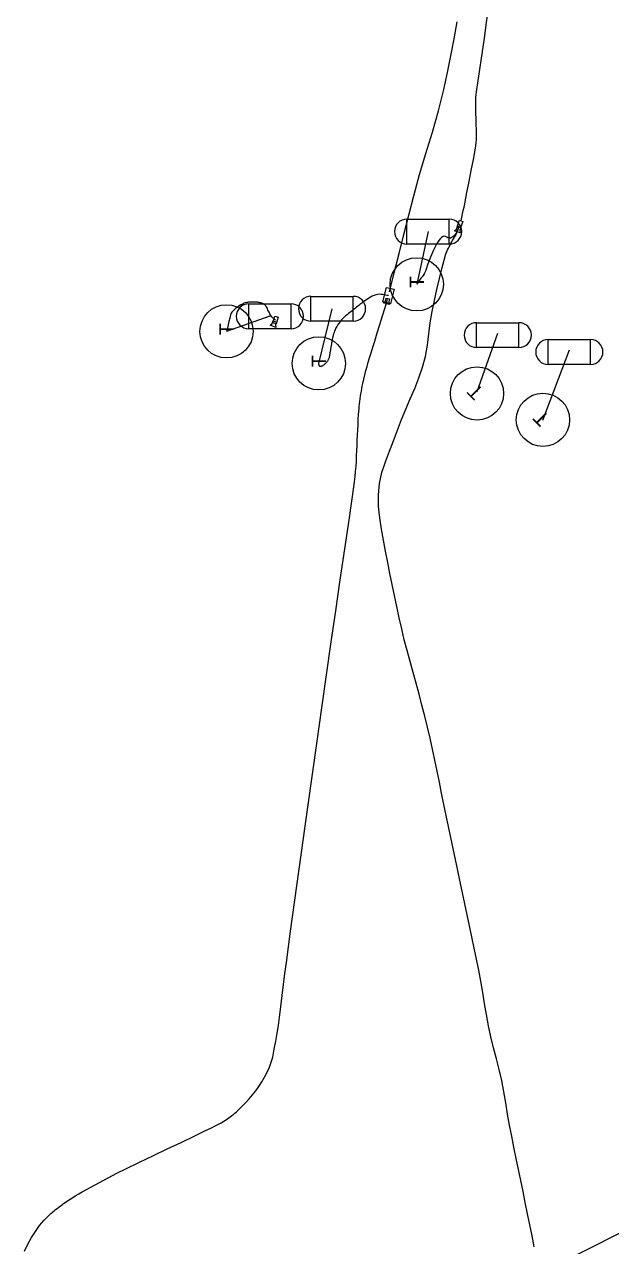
# Model space of a CAD drawing. Extents: x 396920 to 398709, y 7494597 to 7498244.
# Drawn here: x 397602 to 397913, y 7495233 to 7495882 of the extents above; entities that cross this region are included whole.
import ezdxf

# ---------------------------------------------------------------- set-up
doc = ezdxf.new("R2010")
doc.units = 0
for name, color, linetype in [('Default', 7, 'Continuous'), ('NV13- FORA DE ESCOPO', 7, 'Continuous'), ('Track bruto', 7, 'Continuous'), ('Track suavizado', 7, 'Continuous')]:
    doc.layers.add(name, color=color, linetype=linetype)

msp = doc.modelspace()

# ---------------------------------------------------------------- linework, layer by layer
at = {"layer": 'Default'}
msp.add_spline([(397934, 7494616), (397934, 7494627), (397940, 7494632), (397939, 7494718), (397933, 7494817), (397936, 7494863), (397973, 7494879), (397976, 7494858), (397989, 7494862), (397983, 7494883), (398178, 7494930), (398239, 7494949), (398303, 7494959), (398255, 7494968), (398259, 7494975), (398299, 7494949), (398274, 7494947), (398259, 7494961), (398252, 7494967), (398255, 7494981), (398239, 7495003), (398170, 7495029), (397989, 7495103), (397983, 7495107), (397980, 7495105), (397970, 7495108), (397961, 7495112), (397934, 7495124), (397933, 7495096), (397952, 7494884), (397980, 7494893), (397975, 7495025), (397966, 7495113), (397999, 7495095), (398006, 7494887), (398042, 7494896), (398031, 7495092), (398056, 7495066), (398065, 7494972), (398068, 7494906), (398102, 7494913), (398096, 7494986), (398089, 7495057), (398129, 7495041), (398124, 7494917), (398164, 7494927), (398154, 7494978), (398154, 7495033), (398187, 7495015), (398185, 7494925), (398221, 7494940), (398220, 7494966), (398210, 7494984), (398213, 7495017), (398148, 7495038), (398152, 7495091), (398112, 7495072), (398032, 7495085), (397918, 7495131), (397919, 7495160), (397972, 7495557), (397985, 7495657), (397985, 7495660), (397990, 7495690), (398002, 7495701), (397991, 7495701), (398016, 7495854), (398077, 7496251), (398121, 7496533), (398183, 7496942), (398208, 7497085), (398209, 7497117)], degree=3, dxfattribs=at)
at = {"layer": 'NV13- FORA DE ESCOPO'}
for p, q in [((397804.78, 7495765.4), (397804.78, 7495778.6)), ((397827.27, 7495765.41), (397827.27, 7495778.59)), ((397827.27, 7495765.41), (397804.78, 7495765.4)), ((397753.78, 7495724.4), (397753.78, 7495737.6)), ((397776.27, 7495724.41), (397776.27, 7495737.59)), ((397720.78, 7495720.4), (397720.78, 7495733.6)), ((397743.27, 7495720.41), (397743.27, 7495733.59)), ((397776.27, 7495724.41), (397753.78, 7495724.4)), ((397841.78, 7495710.4), (397841.78, 7495723.6)), ((397864.27, 7495710.41), (397864.27, 7495723.59)), ((397743.27, 7495720.41), (397720.78, 7495720.4)), ((397864.27, 7495710.41), (397841.78, 7495710.4)), ((397879.78, 7495701.4), (397879.78, 7495714.6)), ((397902.27, 7495701.41), (397902.27, 7495714.59)), ((397902.27, 7495701.41), (397879.78, 7495701.4))]:
    msp.add_line(p, q, dxfattribs=at)
for points in [[(397795.48, 7495739.93), (397798.06, 7495750.13), (397800.64, 7495760.33), (397803.22, 7495770.53), (397805.8, 7495780.73), (397808.38, 7495790.93), (397811.49, 7495802.27), (397814.87, 7495813.54), (397818.32, 7495824.8), (397821.58, 7495836.09), (397824.45, 7495847.5), (397826.36, 7495856.46), (397828.11, 7495865.45), (397829.81, 7495874.45), (397831.51, 7495883.46)], [(397833.62, 7495777.72), (397833.99, 7495779.54), (397834.36, 7495781.36), (397834.73, 7495783.19), (397835.1, 7495785.01), (397835.47, 7495786.83), (397836.65, 7495792.71), (397837.81, 7495798.58), (397838.95, 7495804.47), (397840.07, 7495810.37), (397841.16, 7495816.28), (397841.4, 7495817.77), (397841.57, 7495819.26), (397841.68, 7495820.75), (397841.73, 7495822.25), (397841.72, 7495823.75), (397841.69, 7495825.25), (397841.66, 7495826.76), (397841.62, 7495828.26), (397841.58, 7495829.77), (397841.54, 7495831.27), (397841.5, 7495832.78), (397841.45, 7495834.28), (397841.4, 7495835.79), (397841.36, 7495837.3), (397841.32, 7495838.8), (397841.31, 7495840.3), (397841.35, 7495841.8), (397841.44, 7495843.29), (397841.58, 7495844.78), (397841.76, 7495846.28), (397842.59, 7495852.23), (397843.47, 7495858.17), (397844.38, 7495864.1), (397845.27, 7495870.02), (397846.13, 7495875.96), (397846.93, 7495881.9), (397847.68, 7495887.85)], [(397872.38, 7495232.6), (397871.21, 7495238.49), (397870.03, 7495244.37), (397868.83, 7495250.25), (397867.63, 7495256.13), (397866.43, 7495262.01), (397865.23, 7495267.88), (397864.02, 7495273.76), (397862.81, 7495279.64), (397861.61, 7495285.51), (397860.4, 7495291.39), (397859.27, 7495297.28), (397858.23, 7495303.19), (397857.23, 7495309.11), (397856.22, 7495315.03), (397855.12, 7495320.92), (397853.83, 7495326.78), (397852.36, 7495332.6), (397850.83, 7495338.41), (397849.36, 7495344.23), (397848.06, 7495350.08), (397846.98, 7495355.98), (397846.02, 7495361.91), (397845.09, 7495367.84), (397844.1, 7495373.76), (397842.97, 7495379.65), (397841.73, 7495385.52), (397840.49, 7495391.39), (397839.24, 7495397.26), (397838, 7495403.13), (397836.77, 7495409), (397835.55, 7495414.87), (397834.32, 7495420.75), (397833.1, 7495426.62), (397831.88, 7495432.5), (397830.65, 7495438.37), (397829.41, 7495444.24), (397828.17, 7495450.11), (397826.91, 7495455.98), (397825.66, 7495461.84), (397824.41, 7495467.71), (397823.19, 7495473.59), (397822, 7495479.47), (397820.81, 7495485.35), (397819.61, 7495491.23), (397818.39, 7495497.1), (397817.09, 7495502.96), (397815.7, 7495508.8), (397814.26, 7495514.62), (397812.78, 7495520.44), (397811.29, 7495526.25), (397809.74, 7495532.05), (397808.11, 7495537.82), (397806.46, 7495543.59), (397804.86, 7495549.37), (397803.37, 7495555.19), (397802.01, 7495561.03), (397800.72, 7495566.89), (397799.47, 7495572.76), (397798.24, 7495578.63), (397797.01, 7495584.5), (397795.79, 7495590.38), (397794.61, 7495596.27), (397793.48, 7495602.16), (397792.37, 7495608.06), (397791.29, 7495613.95), (397790.34, 7495619.93), (397789.72, 7495625.99), (397789.61, 7495632.08), (397790.16, 7495638.09), (397791.53, 7495643.95), (397793.44, 7495649.67), (397795.47, 7495655.32), (397797.59, 7495660.92), (397799.75, 7495666.51), (397801.93, 7495672.09), (397804.19, 7495677.65), (397806.55, 7495683.17), (397808.9, 7495688.69), (397811.13, 7495694.26), (397813.13, 7495699.92), (397814.65, 7495705.72), (397815.66, 7495711.64), (397816.41, 7495717.61), (397817.17, 7495723.58), (397818.18, 7495729.5), (397819.4, 7495735.37), (397820.66, 7495741.23), (397821.99, 7495747.07), (397823.43, 7495752.9), (397825.02, 7495758.71), (397825.3, 7495759.62), (397825.61, 7495760.52), (397825.96, 7495761.41), (397826.34, 7495762.27), (397826.77, 7495763.12), (397827.23, 7495763.97), (397827.69, 7495764.81), (397828.15, 7495765.65), (397828.61, 7495766.49), (397829.06, 7495767.34), (397829.54, 7495768.17), (397830.02, 7495769), (397830.5, 7495769.83), (397830.94, 7495770.68), (397831.33, 7495771.56), (397831.54, 7495772.1), (397831.75, 7495772.64), (397831.96, 7495773.18), (397832.17, 7495773.72), (397832.39, 7495774.27)], [(397804.78, 7495778.6), (397816.02, 7495778.59), (397827.27, 7495778.59)], [(397832.33, 7495775.11), (397832.23, 7495774.75), (397832.13, 7495774.39), (397832.03, 7495774.04), (397831.93, 7495773.68), (397831.83, 7495773.32), (397831.43, 7495772.22), (397830.87, 7495771.2), (397830.16, 7495770.26), (397829.28, 7495769.4), (397828.24, 7495768.65), (397828.02, 7495768.55), (397827.81, 7495768.5), (397827.59, 7495768.49), (397827.37, 7495768.5), (397827.15, 7495768.51), (397826.52, 7495768.67), (397825.89, 7495769.01), (397825.26, 7495769.35), (397824.64, 7495769.56), (397824.04, 7495769.46), (397823.13, 7495768.86), (397822.36, 7495768.09), (397821.7, 7495767.21), (397821.1, 7495766.28), (397820.52, 7495765.34), (397818.86, 7495762.17), (397817.26, 7495758.42), (397815.9, 7495754.82), (397814.96, 7495752.1), (397814.59, 7495751.02), (397813.94, 7495749.61), (397813.34, 7495748.65), (397812.8, 7495747.98), (397812.3, 7495747.42), (397811.84, 7495746.81), (397811.47, 7495746.25), (397811.1, 7495745.69), (397810.74, 7495745.12), (397810.37, 7495744.56), (397810, 7495744)], [(397816, 7495772), (397810, 7495744)], [(397601.7, 7495230.34), (397603.51, 7495234.07), (397605.41, 7495237.51), (397607.48, 7495240.8), (397609.74, 7495243.93), (397612.23, 7495246.87), (397614.97, 7495249.61), (397615.78, 7495250.34), (397616.6, 7495251.04), (397617.43, 7495251.73), (397618.26, 7495252.4), (397619.11, 7495253.06), (397619.96, 7495253.71), (397620.8, 7495254.36), (397621.65, 7495255), (397622.5, 7495255.62), (397623.37, 7495256.23), (397625.12, 7495257.42), (397626.9, 7495258.57), (397628.69, 7495259.69), (397630.51, 7495260.77), (397632.34, 7495261.82), (397636.93, 7495264.36), (397641.53, 7495266.87), (397646.15, 7495269.33), (397650.8, 7495271.73), (397655.49, 7495274.06), (397662.82, 7495277.6), (397670.16, 7495281.12), (397677.5, 7495284.62), (397684.85, 7495288.13), (397692.19, 7495291.65), (397694.99, 7495293), (397697.79, 7495294.37), (397700.59, 7495295.74), (397703.38, 7495297.14), (397706.17, 7495298.54), (397709.02, 7495300.23), (397711.68, 7495302.21), (397714.2, 7495304.4), (397716.62, 7495306.74), (397719.01, 7495309.15), (397720.97, 7495311.22), (397722.82, 7495313.34), (397724.56, 7495315.54), (397726.21, 7495317.84), (397727.75, 7495320.25), (397729.24, 7495322.79), (397730.6, 7495325.36), (397731.79, 7495328), (397732.78, 7495330.7), (397733.52, 7495333.48), (397734.37, 7495337.68), (397735.17, 7495341.87), (397735.89, 7495346.07), (397736.54, 7495350.29), (397737.11, 7495354.51), (397737.84, 7495360.37), (397738.54, 7495366.22), (397739.25, 7495372.08), (397739.97, 7495377.93), (397740.75, 7495383.78), (397743.03, 7495400.27), (397745.3, 7495416.76), (397747.59, 7495433.26), (397749.88, 7495449.75), (397752.19, 7495466.24), (397754.66, 7495483.8), (397757.14, 7495501.36), (397759.61, 7495518.91), (397762.09, 7495536.47), (397764.58, 7495554.03), (397766.95, 7495570.51), (397769.37, 7495586.98), (397771.82, 7495603.45), (397774.24, 7495619.93), (397776.62, 7495636.41), (397776.98, 7495639.14), (397777.28, 7495641.88), (397777.54, 7495644.62), (397777.75, 7495647.37), (397777.92, 7495650.12), (397778.06, 7495652.88), (397778.17, 7495655.63), (397778.28, 7495658.39), (397778.38, 7495661.15), (397778.51, 7495663.91), (397778.66, 7495666.66), (397778.81, 7495669.41), (397778.97, 7495672.17), (397779.15, 7495674.92), (397779.34, 7495677.67), (397779.46, 7495679.04), (397779.6, 7495680.41), (397779.77, 7495681.77), (397779.95, 7495683.13), (397780.15, 7495684.5), (397780.35, 7495685.86), (397780.58, 7495687.22), (397780.82, 7495688.58), (397781.08, 7495689.93), (397781.37, 7495691.28), (397781.89, 7495693.56), (397782.43, 7495695.85), (397783, 7495698.12), (397783.61, 7495700.38), (397784.26, 7495702.63), (397784.95, 7495704.87), (397785.63, 7495707.11), (397786.31, 7495709.35), (397787, 7495711.59), (397787.69, 7495713.83), (397789.06, 7495718.28), (397790.42, 7495722.73), (397791.79, 7495727.18), (397793.16, 7495731.63), (397794.53, 7495736.08)], [(397735, 7495725), (397734.68, 7495725.25), (397734.35, 7495725.5), (397734.03, 7495725.76), (397733.71, 7495726.01), (397733.38, 7495726.26), (397733.26, 7495726.37), (397733.15, 7495726.5), (397733.06, 7495726.64), (397732.96, 7495726.79), (397732.87, 7495726.93), (397732.6, 7495727.37), (397732.33, 7495727.8), (397732.06, 7495728.25), (397731.81, 7495728.69), (397731.55, 7495729.13), (397731.26, 7495729.7), (397731.01, 7495730.29), (397730.77, 7495730.89), (397730.51, 7495731.47), (397730.2, 7495732.04), (397730.07, 7495732.22), (397729.93, 7495732.38), (397729.78, 7495732.54), (397729.62, 7495732.69), (397729.46, 7495732.84), (397729.25, 7495733.03), (397729.04, 7495733.22), (397728.82, 7495733.4), (397728.59, 7495733.56), (397728.34, 7495733.71), (397728.03, 7495733.86), (397727.72, 7495733.98), (397727.41, 7495734.08), (397727.08, 7495734.16), (397726.76, 7495734.23), (397726.32, 7495734.3), (397725.88, 7495734.37), (397725.44, 7495734.43), (397725, 7495734.48), (397724.56, 7495734.52), (397724.1, 7495734.54), (397723.65, 7495734.56), (397723.19, 7495734.58), (397722.74, 7495734.58), (397722.29, 7495734.58), (397721.75, 7495734.56), (397721.21, 7495734.52), (397720.67, 7495734.46), (397720.13, 7495734.37), (397719.6, 7495734.27), (397718.96, 7495734.11), (397718.34, 7495733.9), (397717.74, 7495733.64), (397717.14, 7495733.35), (397716.55, 7495733.03), (397715.66, 7495732.48), (397714.82, 7495731.9), (397714.01, 7495731.27), (397713.24, 7495730.59), (397712.5, 7495729.84), (397712.15, 7495729.48), (397711.83, 7495729.11), (397711.54, 7495728.72), (397711.31, 7495728.3), (397711.16, 7495727.86), (397710.72, 7495726.08), (397710.29, 7495724.31), (397709.86, 7495722.54), (397709.43, 7495720.77), (397709, 7495719)], [(397753.78, 7495737.6), (397765.02, 7495737.59), (397776.27, 7495737.59)], [(397795, 7495738), (397794.23, 7495738.13), (397793.45, 7495738.26), (397792.68, 7495738.39), (397791.9, 7495738.52), (397791.13, 7495738.64), (397790.17, 7495738.72), (397789.21, 7495738.64), (397788.26, 7495738.43), (397787.32, 7495738.09), (397786.39, 7495737.65), (397785.49, 7495737.15), (397784.64, 7495736.63), (397783.83, 7495736.1), (397783.03, 7495735.55), (397782.24, 7495734.98), (397781.76, 7495734.64), (397781.27, 7495734.3), (397780.79, 7495733.95), (397780.31, 7495733.6), (397779.84, 7495733.24), (397779.25, 7495732.78), (397778.65, 7495732.31), (397778.05, 7495731.84), (397777.46, 7495731.37), (397776.86, 7495730.9), (397776.25, 7495730.42), (397775.64, 7495729.94), (397775.03, 7495729.46), (397774.42, 7495728.99), (397773.81, 7495728.51), (397773.01, 7495727.86), (397772.24, 7495727.19), (397771.49, 7495726.49), (397770.75, 7495725.77), (397770.02, 7495725.04), (397769.44, 7495724.41), (397768.9, 7495723.75), (397768.41, 7495723.05), (397767.94, 7495722.34), (397767.52, 7495721.59), (397767.21, 7495721.01), (397766.92, 7495720.43), (397766.66, 7495719.84), (397766.41, 7495719.24), (397766.19, 7495718.63), (397766.09, 7495718.32), (397765.98, 7495718.01), (397765.88, 7495717.7), (397765.79, 7495717.39), (397765.7, 7495717.07), (397765.66, 7495716.93), (397765.62, 7495716.78), (397765.58, 7495716.63), (397765.54, 7495716.48), (397765.5, 7495716.34), (397765.41, 7495715.96), (397765.33, 7495715.59), (397765.24, 7495715.21), (397765.16, 7495714.84), (397765.08, 7495714.46), (397765.03, 7495714.19), (397764.98, 7495713.91), (397764.93, 7495713.64), (397764.88, 7495713.36), (397764.83, 7495713.09), (397764.78, 7495712.82), (397764.74, 7495712.55), (397764.69, 7495712.29), (397764.65, 7495712.02), (397764.6, 7495711.75), (397764.54, 7495711.4), (397764.49, 7495711.06), (397764.43, 7495710.71), (397764.38, 7495710.37), (397764.32, 7495710.02), (397764.28, 7495709.78), (397764.24, 7495709.55), (397764.2, 7495709.31), (397764.16, 7495709.07), (397764.13, 7495708.84), (397764.06, 7495708.44), (397763.99, 7495708.04), (397763.93, 7495707.64), (397763.86, 7495707.24), (397763.8, 7495706.84), (397763.74, 7495706.5), (397763.69, 7495706.17), (397763.63, 7495705.83), (397763.58, 7495705.49), (397763.52, 7495705.15), (397763.45, 7495704.89), (397763.34, 7495704.64), (397763.21, 7495704.39), (397763.07, 7495704.15), (397762.93, 7495703.91), (397762.81, 7495703.67), (397762.7, 7495703.44), (397762.57, 7495703.2), (397762.45, 7495702.97), (397762.31, 7495702.74), (397762.14, 7495702.52), (397761.96, 7495702.32), (397761.76, 7495702.13), (397761.56, 7495701.95), (397761.35, 7495701.77), (397761.06, 7495701.51), (397760.77, 7495701.25), (397760.47, 7495701.01), (397760.16, 7495700.78), (397759.82, 7495700.56), (397759.67, 7495700.48), (397759.51, 7495700.42), (397759.34, 7495700.37), (397759.18, 7495700.33), (397759.01, 7495700.3), (397758.95, 7495700.3), (397758.89, 7495700.29), (397758.83, 7495700.29), (397758.76, 7495700.29), (397758.7, 7495700.29), (397758.68, 7495700.3), (397758.65, 7495700.3), (397758.63, 7495700.31), (397758.6, 7495700.31), (397758.58, 7495700.32), (397758.56, 7495700.33), (397758.54, 7495700.34), (397758.51, 7495700.35), (397758.49, 7495700.36), (397758.48, 7495700.37), (397758.46, 7495700.39), (397758.45, 7495700.41), (397758.44, 7495700.42), (397758.43, 7495700.44), (397758.42, 7495700.46), (397758.37, 7495700.56), (397758.32, 7495700.66), (397758.28, 7495700.76), (397758.24, 7495700.86), (397758.2, 7495700.96), (397758.15, 7495701.12), (397758.1, 7495701.31), (397758.05, 7495701.48), (397758.02, 7495701.62), (397758.01, 7495701.67), (397758.01, 7495701.73), (397758, 7495701.8), (397758, 7495701.87), (397758, 7495701.93), (397758, 7495702)], [(397720.78, 7495733.6), (397732.02, 7495733.59), (397743.27, 7495733.59)], [(397758, 7495702), (397765, 7495731)], [(397732, 7495727), (397709, 7495719)], [(397841.78, 7495723.6), (397853.02, 7495723.59), (397864.27, 7495723.59)], [(397842, 7495687), (397853, 7495718)], [(397891, 7495709), (397876.73, 7495671.62)], [(397879.78, 7495714.6), (397891.02, 7495714.59), (397902.27, 7495714.59)]]:
    msp.add_lwpolyline(points, dxfattribs=at)
for points in [[(397831.58, 7495774.78), (397833.36, 7495774.19), (397832.85, 7495772.68), (397833.1, 7495771.31), (397830.03, 7495772.36), (397831.08, 7495773.28)], [(397831.53, 7495774.57), (397832.76, 7495778.02), (397834.48, 7495777.41), (397833.25, 7495773.95)], [(397792.05, 7495734.64), (397793.91, 7495742.35), (397797.96, 7495741.37), (397796.09, 7495733.66)], [(397793.71, 7495736.64), (397795.54, 7495736.23), (397795.19, 7495734.68), (397795.57, 7495733.34), (397792.42, 7495734.08), (397793.36, 7495735.09)], [(397733.82, 7495724.6), (397735.56, 7495723.92), (397734.98, 7495722.44), (397735.16, 7495721.06), (397732.15, 7495722.26), (397733.24, 7495723.12)], [(397733.58, 7495723.51), (397734.68, 7495727.01), (397736.43, 7495726.46), (397735.33, 7495722.96)]]:
    msp.add_lwpolyline(points, close=True, dxfattribs=at)
for centre in [(397810, 7495743.99), (397709, 7495718.99), (397758, 7495701.99), (397842, 7495686), (397877, 7495672)]:
    msp.add_circle(centre, 14.14, dxfattribs=at)
for centre, radius, start, end in [((397804.78, 7495772.01), 6.6, 90.00003, 270.00003), ((397827.27, 7495772.01), 6.59, 270.00003, 90.00003), ((397753.78, 7495731.01), 6.6, 90.00003, 270.00003), ((397776.27, 7495731.01), 6.59, 270.00003, 90.00003), ((397720.78, 7495727.01), 6.6, 90.00003, 270.00003), ((397743.27, 7495727.01), 6.59, 270.00003, 90.00003), ((397841.78, 7495717.01), 6.6, 90, 270), ((397864.27, 7495717.01), 6.59, 270, 90), ((397879.78, 7495708.01), 6.6, 90, 270), ((397902.27, 7495708.01), 6.59, 270, 90)]:
    msp.add_arc(centre, radius, start, end, dxfattribs=at)
at = {"layer": 'Track bruto'}
msp.add_lwpolyline([(397920, 7495167), (397922, 7495242), (397793, 7495177)], dxfattribs=at)
at = {"layer": 'Track suavizado'}
msp.add_spline([(397934, 7494616), (397934, 7494627), (397940, 7494632), (397939, 7494718), (397933, 7494817), (397936, 7494863), (397973, 7494879), (397976, 7494858), (397989, 7494862), (397983, 7494883), (398178, 7494930), (398239, 7494949), (398303, 7494959), (398255, 7494968), (398259, 7494975), (398299, 7494949), (398274, 7494947), (398259, 7494961), (398252, 7494967), (398255, 7494981), (398239, 7495003), (398170, 7495029), (397989, 7495103), (397983, 7495107), (397980, 7495105), (397970, 7495108), (397961, 7495112), (397934, 7495124), (397933, 7495096), (397952, 7494884), (397980, 7494893), (397975, 7495025), (397966, 7495113), (397999, 7495095), (398006, 7494887), (398042, 7494896), (398031, 7495092), (398056, 7495066), (398065, 7494972), (398068, 7494906), (398102, 7494913), (398096, 7494986), (398089, 7495057), (398129, 7495041), (398124, 7494917), (398164, 7494927), (398154, 7494978), (398154, 7495033), (398187, 7495015), (398185, 7494925), (398221, 7494940), (398220, 7494966), (398210, 7494984), (398213, 7495017), (398148, 7495038), (398152, 7495091), (398112, 7495072), (398032, 7495085), (397918, 7495131), (397919, 7495160), (397972, 7495557), (397985, 7495657), (397985, 7495660), (397990, 7495690), (398002, 7495701), (397991, 7495701), (398016, 7495854), (398077, 7496251), (398121, 7496533), (398183, 7496942), (398208, 7497085), (398209, 7497117)], degree=3, dxfattribs=at)

# ---------------------------------------------------------------- texts
at = {"layer": 'NV13- FORA DE ESCOPO'}
for rotation, p in [(90, (397813.81, 7495742.1)), (90, (397712.81, 7495717.1)), (90, (397761.81, 7495700.1)), (134.995, (397846.04, 7495687.35)), (134.995, (397881.04, 7495673.35))]:
    msp.add_text('T', height=7.62, rotation=rotation, dxfattribs=at).set_placement(p)

doc.saveas('drawing.dxf')
